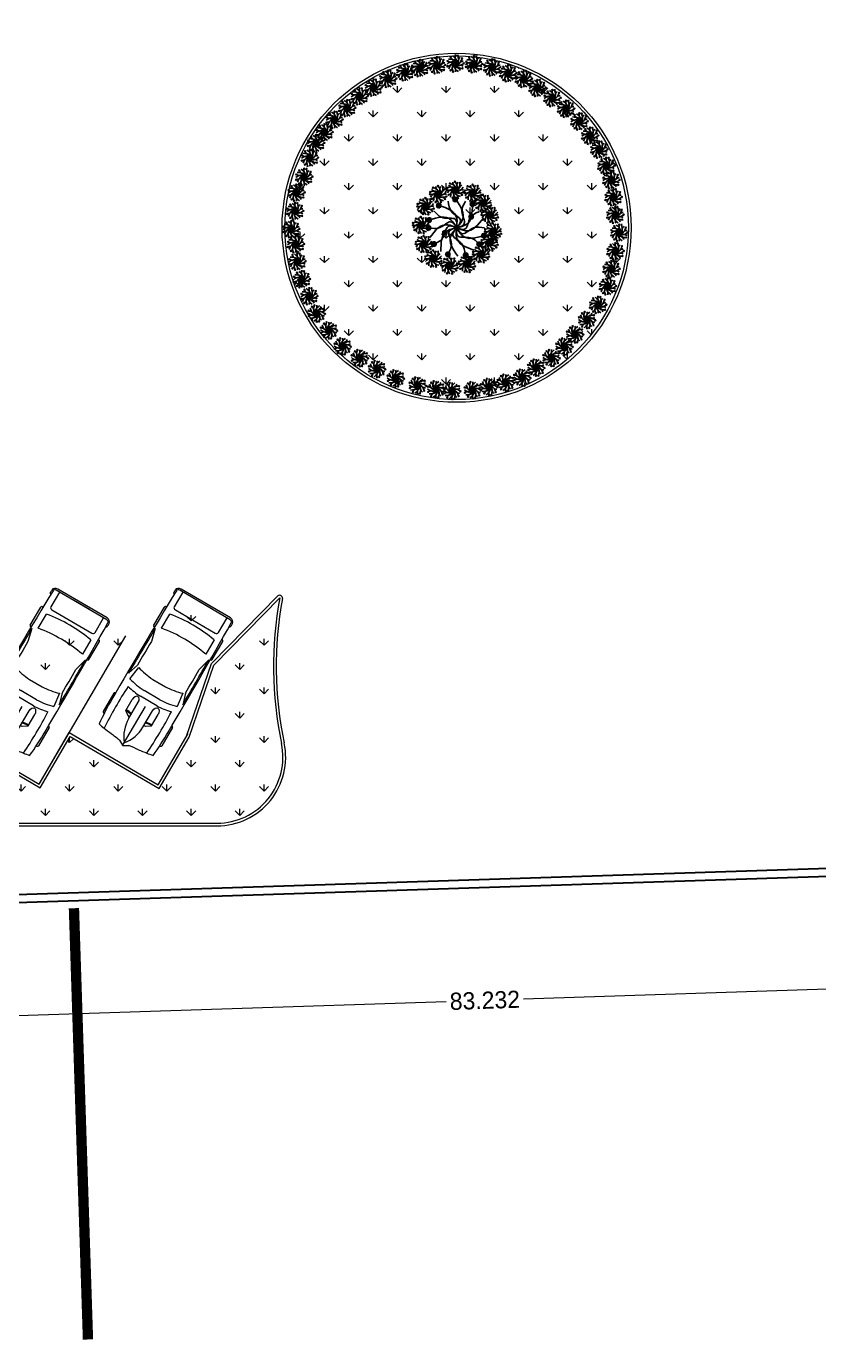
# Model space of a CAD drawing. Header units: millimetres. Extents: x 3614 to 12428, y -844 to 6844.
# Drawn here: x 5235.57 to 5258.63, y -436.13 to -397.77 of the extents above; entities that cross this region are included whole.
import ezdxf

# ---------------------------------------------------------------- set-up
doc = ezdxf.new("R2010")
doc.units = ezdxf.units.MM
doc.header["$LTSCALE"] = 40
doc.header["$MEASUREMENT"] = 0
doc.header["$PDMODE"] = 32
doc.header["$PDSIZE"] = 0.02
doc.layers.get('0').update_dxf_attribs({"linetype": 'CONTINUOUS', "lineweight": 20})
doc.layers.get('Defpoints').update_dxf_attribs({"linetype": 'CONTINUOUS', "lineweight": 20})
for name, color, linetype, lineweight in [('Dim', 220, 'CONTINUOUS', 15), ('Fixture', 44, 'CONTINUOUS', 15), ('Hatch', 42, 'CONTINUOUS', 15), ('landscaping', 3, 'CONTINUOUS', 13), ('LINE', 22, 'CONTINUOUS', 13), ('Property Line', 1, 'CONTINUOUS', 30), ('TREE', 64, 'CONTINUOUS', 13), ('Window-Wall', 7, 'CONTINUOUS', 18)]:
    doc.layers.add(name, color=color, linetype=linetype, lineweight=lineweight)
doc.styles.add('Tabrej', font='GOTHIC.TTF')
doc.dimstyles.new('DIMEN', dxfattribs={"dimtxt": 0.2, "dimasz": 0.25, "dimexe": 0.18, "dimexo": 0.0625, "dimgap": 0.09, "dimtad": 0, "dimdec": 3, "dimzin": 0, "dimdsep": 46, "dimtxsty": 'Tabrej', "dimcen": 0, "dimclrd": 256, "dimclre": 256, "dimclrt": 7, "dimadec": 0, "dimazin": 0, "dimtfac": 1, "dimtdec": 3, "dimtofl": 0, "dimtmove": 0, "dimatfit": 1, "dimfxl": 0, "dimtolj": 1, "dimtzin": 0, "dimlwd": -1, "dimlwe": -1, "dimarcsym": 0})
doc.dimstyles.new('Tabrej', dxfattribs={"dimtxt": 0.5, "dimasz": 0.45, "dimexe": 0.18, "dimexo": 0.0625, "dimgap": 0.09, "dimtad": 0, "dimdec": 3, "dimzin": 0, "dimdsep": 46, "dimtxsty": 'Tabrej', "dimcen": 0, "dimclrd": 256, "dimclre": 256, "dimclrt": 7, "dimaunit": 1, "dimadec": 3, "dimazin": 0, "dimtfac": 1, "dimtdec": 3, "dimtofl": 0, "dimtmove": 0, "dimatfit": 3, "dimfxl": 0, "dimtolj": 1, "dimtzin": 0, "dimlwd": -1, "dimlwe": -1, "dimarcsym": 0})
pattern_1 = [(90, (0, -55.49594342007671), (-0.7071067809999999, 0.7071067809999999), [0.1875, -1.226713562999999]), (45, (0, -55.49594342007671), (-0.7071067811865475, 0.7071067811865476), [0.1875, -0.8125]), (135, (0, -55.49594342007671), (-0.7071067811865476, -0.7071067811865475), [0.1875, -0.8125])]

# ---------------------------------------------------------------- blocks, each defined once
blk = doc.blocks.new('*D31')
at = {"layer": 'Defpoints', "color": 0, "ltscale": 0.05, "transparency": 16777216}
for p in [(5290.410304821192, -421.6486296749662), (5207.222522054753, -424.3595450929806), (5290.511582636391, -424.7564643325426)]:
    blk.add_point(p, dxfattribs=at)
at = {"layer": 'Dim', "ltscale": 0.05, "transparency": 16777216}
for p, q in [((5290.412340484525, -421.7110965147677), (5290.51744534679, -424.9363688311711)), ((5207.224557718086, -424.4220119327822), (5207.32966258035, -427.6472842491855)), ((5290.06182138982, -424.7711211085403), (5250.043463459277, -426.0752354857935)), ((5207.773561116523, -427.4527229745593), (5247.791919047067, -426.1486085973061))]:
    blk.add_line(p, q, dxfattribs=at)
for points in [[(5290.05937859382, -424.6961609007784), (5290.064264185819, -424.8460813163023), (5290.511582636391, -424.7564643325426)], [(5207.771118320523, -427.3777627667973), (5207.776003912522, -427.5276831823212), (5207.323799869951, -427.467379750557)]]:
    blk.add_solid(points, dxfattribs=at)
at = {"layer": 'Dim', "color": 7, "ltscale": 0.05, "transparency": 16777216, "insert": (5248.917691253172, -426.1119220415497), "char_height": 0.5, "attachment_point": 5, "rotation": 1.8664887882798467, "style": 'Tabrej'}
blk.add_mtext('\\A1;83.232', dxfattribs=at)
blk = doc.blocks.new('PLANTDF')
at = {"color": 1, "lineweight": -3}
for centre, start, end in [((9522.984943451838, -929.8797582678993), 254.6787355318637, 318.507277087344), ((9522.982352231855, -929.9852570526332), 38.67873553348718, 102.5072770877422), ((9523.005229902168, -929.9882311828908), 62.67873553118743, 126.5072770889639), ((9523.007939546615, -929.877910871158), 230.6787355320873, 294.507277088827), ((9522.96468687786, -929.890799303193), 278.6787355325631, 342.5072770895728), ((9522.962662127818, -929.9732348626221), 14.67873553222624, 78.50727708772446), ((9523.027339381717, -929.981642999254), 86.67873553321755, 150.5072770882663), ((9523.029698928487, -929.8855765446502), 206.6787355312655, 270.5072770896726), ((9522.950672370347, -929.909124881734), 302.6787355334631, 6.507277088643888), ((9522.94956418792, -929.9542433587284), 350.6787355326362, 54.507277088133), ((9523.04485774064, -929.966631658526), 110.6787355335168, 174.5072770892628), ((9523.04645920266, -929.9014298237882), 182.6787355316195, 246.5072770898981), ((9522.945323164966, -929.9315663445076), 326.6787355310985, 30.50727708836977), ((9523.054755895517, -929.9457927578917), 134.6787355333775, 198.507277089071), ((9523.05532236546, -929.922729532586), 158.6787355324081, 222.5072770895164), ((9523.17395564638, -929.8259844103453), 254.6787355318637, 318.507277087344), ((9523.1713644264, -929.9314831950801), 38.67873553348718, 102.5072770877422), ((9523.19424209671, -929.9344573253377), 62.67873553118743, 126.5072770889639), ((9523.19695174116, -929.8241370136044), 230.6787355320873, 294.507277088827), ((9523.153699072403, -929.8370254456399), 278.6787355325631, 342.5072770895728), ((9523.15167432236, -929.9194610050688), 14.67873553222624, 78.50727708772446), ((9523.216351576262, -929.9278691417012), 86.67873553321755, 150.5072770882663), ((9523.21871112303, -929.8318026870965), 206.6787355312655, 270.5072770896726), ((9523.13968456489, -929.8553510241801), 302.6787355334631, 6.507277088643888), ((9523.138576382466, -929.9004695011748), 350.6787355326362, 54.507277088133), ((9523.23386993518, -929.912857800972), 110.6787355335168, 174.5072770892628), ((9523.2354713972, -929.8476559662345), 182.6787355316195, 246.5072770898981), ((9523.134335359508, -929.8777924869544), 326.6787355310985, 30.50727708836977), ((9523.24376809006, -929.892018900338), 134.6787355333775, 198.507277089071), ((9523.24433456, -929.8689556750328), 158.6787355324081, 222.5072770895164), ((9523.361289236855, -929.8909964100154), 254.6787355318637, 318.507277087344), ((9523.384285331636, -929.8891490132744), 230.6787355320873, 294.507277088827), ((9523.34103266288, -929.9020374453099), 278.6787355325631, 342.5072770895728), ((9523.339007912838, -929.9844730047392), 14.67873553222624, 78.50727708772446), ((9523.403685166739, -929.9928811413713), 86.67873553321755, 150.5072770882663), ((9523.406044713509, -929.8968146867663), 206.6787355312655, 270.5072770896726), ((9523.327018155367, -929.92036302385), 302.6787355334631, 6.507277088643888), ((9523.325909972944, -929.965481500845), 350.6787355326362, 54.507277088133), ((9523.42120352566, -929.9778698006422), 110.6787355335168, 174.5072770892628), ((9523.42280498768, -929.9126679659047), 182.6787355316195, 246.5072770898981), ((9523.321668949984, -929.9428044866246), 326.6787355310985, 30.50727708836977), ((9523.43110168054, -929.9570309000079), 134.6787355333775, 198.507277089071), ((9523.431668150477, -929.9339676747028), 158.6787355324081, 222.5072770895164), ((9522.866448887253, -930.0317781967972), 254.6787355318637, 318.507277087344), ((9522.863857667275, -930.137276981532), 38.67873553348718, 102.5072770877422), ((9522.889444982033, -930.029930800056), 230.6787355320873, 294.507277088827), ((9522.84619231328, -930.042819232092), 278.6787355325631, 342.5072770895728), ((9522.844167563237, -930.1252547915207), 14.67873553222624, 78.50727708772446), ((9522.908844817137, -930.1336629281527), 86.67873553321755, 150.5072770882663), ((9522.911204363903, -930.037596473548), 206.6787355312655, 270.5072770896726), ((9522.832177805763, -930.0611448106321), 302.6787355334631, 6.507277088643888), ((9522.83106962334, -930.1062632876267), 350.6787355326362, 54.507277088133), ((9522.92636317606, -930.118651587424), 110.6787355335168, 174.5072770892628), ((9522.927964638076, -930.0534497526863), 182.6787355316195, 246.5072770898981), ((9522.826828600384, -930.0835862734067), 326.6787355310985, 30.50727708836977), ((9522.936261330937, -930.0978126867896), 134.6787355333775, 198.507277089071), ((9522.936827800873, -930.0747494614847), 158.6787355324081, 222.5072770895164), ((9523.336639266836, -930.0308945579214), 254.6787355318637, 318.507277087344), ((9523.334048046852, -930.136393342656), 38.67873553348718, 102.5072770877422), ((9523.356925717164, -930.1393674729137), 62.67873553118743, 126.5072770889639), ((9523.359635361612, -930.0290471611803), 230.6787355320873, 294.507277088827), ((9523.316382692858, -930.0419355932152), 278.6787355325631, 342.5072770895728), ((9523.314357942816, -930.1243711526448), 14.67873553222624, 78.50727708772446), ((9523.379035196716, -930.132779289277), 86.67873553321755, 150.5072770882663), ((9523.381394743486, -930.0367128346724), 206.6787355312655, 270.5072770896726), ((9523.302368185345, -930.060261171756), 302.6787355334631, 6.507277088643888), ((9523.301260002918, -930.1053796487506), 350.6787355326362, 54.507277088133), ((9523.396553555636, -930.1177679485482), 110.6787355335168, 174.5072770892628), ((9523.398155017656, -930.0525661138104), 182.6787355316195, 246.5072770898981), ((9523.297018979965, -930.0827026345306), 326.6787355310985, 30.50727708836977), ((9523.358698016877, -929.9964951947501), 38.67873553348718, 102.5072770877422), ((9523.381575687188, -929.9994693250077), 62.67873553118743, 126.5072770889639), ((9523.40645171051, -930.0969290479137), 134.6787355333775, 198.507277089071), ((9523.407018180456, -930.0738658226088), 158.6787355324081, 222.5072770895164), ((9522.851616587606, -930.1180319267213), 254.6787355318637, 318.507277087344), ((9522.849025367625, -930.2235307114553), 38.67873553348718, 102.5072770877422), ((9522.871903037936, -930.2265048417128), 62.67873553118743, 126.5072770889639), ((9522.87461268238, -930.1161845299803), 230.6787355320873, 294.507277088827), ((9522.831360013628, -930.1290729620152), 278.6787355325631, 342.5072770895728), ((9522.829335263588, -930.2115085214444), 14.67873553222624, 78.50727708772446), ((9522.894012517489, -930.2199166580763), 86.67873553321755, 150.5072770882663), ((9522.896372064257, -930.1238502034724), 206.6787355312655, 270.5072770896726), ((9522.817345506115, -930.1473985405563), 302.6787355334631, 6.507277088643888), ((9522.81623732369, -930.1925170175508), 350.6787355326362, 54.507277088133), ((9522.886735337584, -930.1402511117894), 62.67873553118743, 126.5072770889639), ((9522.911530876407, -930.204905317348), 110.6787355335168, 174.5072770892628), ((9522.913132338428, -930.1397034826106), 182.6787355316195, 246.5072770898981), ((9522.811996300736, -930.16984000333), 326.6787355310985, 30.50727708836977), ((9522.921429031288, -930.184066416714), 134.6787355333775, 198.507277089071), ((9522.921995501225, -930.1610031914082), 158.6787355324081, 222.5072770895164), ((9523.028163981247, -930.1883308580498), 254.6787355318637, 318.507277087344), ((9523.051160076024, -930.1864834613092), 230.6787355320873, 294.507277088827), ((9523.007907407271, -930.1993718933444), 278.6787355325631, 342.5072770895728), ((9523.005882657228, -930.2818074527733), 14.67873553222624, 78.50727708772446), ((9523.0729194579, -930.1941491348014), 206.6787355312655, 270.5072770896726), ((9522.99389289976, -930.217697471884), 302.6787355334631, 6.507277088643888), ((9522.992784717331, -930.26281594888), 350.6787355326362, 54.507277088133), ((9523.088078270048, -930.2752042486763), 110.6787355335168, 174.5072770892628), ((9523.089679732071, -930.2100024139386), 182.6787355316195, 246.5072770898981), ((9522.988543694377, -930.2401389346588), 326.6787355310985, 30.50727708836977), ((9523.097976424928, -930.254365348042), 134.6787355333775, 198.507277089071), ((9523.098542894868, -930.2313021227368), 158.6787355324081, 222.5072770895164), ((9522.898638930952, -930.3029132006261), 254.6787355318637, 318.507277087344), ((9522.896047710972, -930.4084119853608), 38.67873553348718, 102.5072770877422), ((9522.91892538128, -930.411386115618), 62.67873553118743, 126.5072770889639), ((9522.921635025728, -930.3010658038851), 230.6787355320873, 294.507277088827), ((9522.878382356976, -930.3139542359207), 278.6787355325631, 342.5072770895728), ((9522.876357606934, -930.3963897953496), 14.67873553222624, 78.50727708772446), ((9522.941034860833, -930.4047979319816), 86.67873553321755, 150.5072770882663), ((9522.943394407605, -930.3087314773774), 206.6787355312655, 270.5072770896726), ((9522.864367849465, -930.3322798144608), 302.6787355334631, 6.507277088643888), ((9522.86325966704, -930.3773982914554), 350.6787355326362, 54.507277088133), ((9522.958553219756, -930.3897865912528), 110.6787355335168, 174.5072770892628), ((9522.960154681774, -930.324584756515), 182.6787355316195, 246.5072770898981), ((9522.85901864408, -930.3547212772354), 326.6787355310985, 30.50727708836977), ((9522.968451374636, -930.3689476906185), 134.6787355333775, 198.507277089071), ((9522.96901784457, -930.3458844653136), 158.6787355324081, 222.5072770895164), ((9523.025572761266, -930.293829642784), 38.67873553348718, 102.5072770877422), ((9523.04845043158, -930.2968037730417), 62.67873553118743, 126.5072770889639), ((9523.070559911132, -930.2902155894052), 86.67873553321755, 150.5072770882663), ((9523.380915268139, -930.3555365317222), 278.6787355325631, 342.5072770895728), ((9523.445927318766, -930.3503137731785), 206.6787355312655, 270.5072770896726), ((9523.366900760626, -930.3738621102623), 302.6787355334631, 6.507277088643888), ((9523.365792578203, -930.4189805872568), 350.6787355326362, 54.507277088133), ((9523.462687592935, -930.3661670523168), 182.6787355316195, 246.5072770898981), ((9523.361551555245, -930.3963035730368), 326.6787355310985, 30.50727708836977), ((9523.4709842858, -930.41052998642), 134.6787355333775, 198.507277089071), ((9523.471550755736, -930.387466761115), 158.6787355324081, 222.5072770895164), ((9523.460761159604, -930.2531015847452), 254.6787355318637, 318.507277087344), ((9523.458169939624, -930.35860036948), 38.67873553348718, 102.5072770877422), ((9523.481047609934, -930.3615744997372), 62.67873553118743, 126.5072770889639), ((9523.48375725438, -930.251254188004), 230.6787355320873, 294.507277088827), ((9523.440504585627, -930.2641426200398), 278.6787355325631, 342.5072770895728), ((9523.438479835584, -930.3465781794687), 14.67873553222624, 78.50727708772446), ((9523.503157089486, -930.3549863161007), 86.67873553321755, 150.5072770882663), ((9523.505516636253, -930.258919861497), 206.6787355312655, 270.5072770896726), ((9523.42649007811, -930.28246819858), 302.6787355334631, 6.507277088643888), ((9523.425381895688, -930.3275866755754), 350.6787355326362, 54.507277088133), ((9523.520675448404, -930.339974975372), 110.6787355335168, 174.5072770892628), ((9523.522276910424, -930.2747731406344), 182.6787355316195, 246.5072770898981), ((9523.421140872731, -930.3049096613547), 326.6787355310985, 30.50727708836977), ((9523.530573603284, -930.3191360747376), 134.6787355333775, 198.507277089071), ((9523.04459433366, -930.4285885048253), 254.6787355318637, 318.507277087344), ((9523.04200311368, -930.5340872895598), 38.67873553348718, 102.5072770877422), ((9523.064880783988, -930.5370614198174), 62.67873553118743, 126.5072770889639), ((9523.067590428436, -930.426741108084), 230.6787355320873, 294.507277088827), ((9523.024337759683, -930.4396295401199), 278.6787355325631, 342.5072770895728), ((9523.022313009642, -930.522065099549), 14.67873553222624, 78.50727708772446), ((9523.08699026354, -930.5304732361806), 86.67873553321755, 150.5072770882663), ((9523.089349810312, -930.4344067815763), 206.6787355312655, 270.5072770896726), ((9523.010323252172, -930.4579551186598), 302.6787355334631, 6.507277088643888), ((9523.009215069746, -930.5030735956548), 350.6787355326362, 54.507277088133), ((9523.104508622464, -930.515461895452), 110.6787355335168, 174.5072770892628), ((9523.106110084482, -930.4502600607144), 182.6787355316195, 246.5072770898981), ((9523.004974046788, -930.4803965814348), 326.6787355310985, 30.50727708836977), ((9523.114406777344, -930.4946229948176), 134.6787355333775, 198.507277089071), ((9523.11497324728, -930.4715597695127), 158.6787355324081, 222.5072770895164), ((9523.241622356905, -930.4530323606084), 254.6787355318637, 318.507277087344), ((9523.239031136925, -930.5585311453433), 38.67873553348718, 102.5072770877422), ((9523.261908807237, -930.5615052756008), 62.67873553118743, 126.5072770889639), ((9523.264618451685, -930.4511849638676), 230.6787355320873, 294.507277088827), ((9523.221365782929, -930.4640733959034), 278.6787355325631, 342.5072770895728), ((9523.219341032887, -930.5465089553322), 14.67873553222624, 78.50727708772446), ((9523.284018286788, -930.5549170919644), 86.67873553321755, 150.5072770882663), ((9523.286377833556, -930.4588506373597), 206.6787355312655, 270.5072770896726), ((9523.207351275416, -930.4823989744434), 302.6787355334631, 6.507277088643888), ((9523.206243092993, -930.527517451438), 350.6787355326362, 54.507277088133), ((9523.301536645708, -930.5399057512357), 110.6787355335168, 174.5072770892628), ((9523.303138107725, -930.4747039164977), 182.6787355316195, 246.5072770898981), ((9523.202002070035, -930.504840437218), 326.6787355310985, 30.50727708836977), ((9523.31143480059, -930.5190668506012), 134.6787355333775, 198.507277089071), ((9523.312001270524, -930.4960036252963), 158.6787355324081, 222.5072770895164), ((9523.401171842115, -930.3444954964276), 254.6787355318637, 318.507277087344), ((9523.398580622135, -930.4499942811623), 38.67873553348718, 102.5072770877422), ((9523.421458292443, -930.4529684114196), 62.67873553118743, 126.5072770889639), ((9523.424167936892, -930.3426480996865), 230.6787355320873, 294.507277088827), ((9523.378890518095, -930.4379720911513), 14.67873553222624, 78.50727708772446), ((9523.443567771996, -930.4463802277832), 86.67873553321755, 150.5072770882663), ((9523.461086130917, -930.4313688870544), 110.6787355335168, 174.5072770892628)]:
    blk.add_arc(centre, 0.0554807208591023, start, end, dxfattribs=at)
at = {"color": 64, "lineweight": -3}
for points in [[(9522.984576549074, -930.4444711169274), (9523.079264614229, -930.2173931453508), (9523.26974102952, -930.1555036063544), (9523.253927593123, -930.0204185416658), (9523.301271452268, -929.9068790221182)], [(9523.003599190912, -929.9303460133003), (9523.190302954188, -930.0905706669485), (9523.190302954188, -930.290849422234), (9523.323663105799, -930.3175535311757), (9523.417015548666, -930.397665858)], [(9523.169098107033, -930.5120657327697), (9523.112229278096, -930.2726995464482), (9523.229950176798, -930.11067062981), (9523.137755829184, -930.0106794214947), (9523.109320960668, -929.8909959984517)], [(9523.192611385452, -929.8765721557463), (9523.249480214388, -930.1159383420676), (9523.131759315684, -930.2779672587061), (9523.223953663299, -930.3779584670211), (9523.252388531811, -930.4976418900644)], [(9522.875026591184, -930.2813268734856), (9523.085103927873, -930.1532731836992), (9523.275580343165, -930.2151627226943), (9523.342188013205, -930.0965817049704), (9523.44722685498, -930.0325543263176)], [(9522.88229259381, -930.0849485583695), (9523.127516799681, -930.1048313074872), (9523.245237698386, -930.2668602241253), (9523.368824608824, -930.2100771717168), (9523.491437165805, -930.2200182163936)], [(9523.358110301573, -930.4582918752158), (9523.171406538297, -930.2980672215676), (9523.171406538297, -930.097788466282), (9523.038046386682, -930.0710843573407), (9522.944693943817, -929.9909720305161)], [(9523.377132943408, -929.944166771588), (9523.282444878252, -930.1712447431654), (9523.09196846296, -930.2331342821602), (9523.107781899362, -930.3682193468496), (9523.060438040213, -930.4817588663975)], [(9523.479416898672, -930.3036893301463), (9523.2341926928, -930.2838065810288), (9523.116471794096, -930.1217776643904), (9522.992884883659, -930.1785607167993), (9522.870272326676, -930.1686196721226)], [(9523.4866829013, -930.1073110150301), (9523.276605564608, -930.2353647048168), (9523.08612914932, -930.1734751658217), (9523.019521479277, -930.2920561835452), (9522.914482637503, -930.3560835621986)]]:
    blk.add_spline(points, degree=3, dxfattribs=at)
blk = doc.blocks.new('*D647')
at = {"layer": 'Defpoints', "color": 0, "ltscale": 0.05, "transparency": 16777216}
for p in [(5491.917762789027, -294.5810829708552), (5491.854870055597, -295.1811268545436), (5491.917762789027, -295.1811268545436)]:
    blk.add_point(p, dxfattribs=at)
at = {"layer": 'Dim', "ltscale": 0.05, "transparency": 16777216}
for p, q in [((5491.855262789027, -294.5810829708552), (5491.674870055596, -294.5810829708552)), ((5491.854870055597, -294.4810829708551), (5491.854870055597, -294.3810829708552)), ((5491.855262789027, -295.1811268545436), (5491.674870055596, -295.1811268545436)), ((5491.854870055597, -295.2811268545436), (5491.854870055597, -295.3811268545436))]:
    blk.add_line(p, q, dxfattribs=at)
for points in [[(5491.83820338893, -294.4810829708551), (5491.871536722263, -294.4810829708551), (5491.854870055597, -294.5810829708552)], [(5491.83820338893, -295.2811268545436), (5491.871536722263, -295.2811268545436), (5491.854870055597, -295.1811268545436)]]:
    blk.add_solid(points, dxfattribs=at)
at = {"layer": 'Dim', "color": 7, "ltscale": 0.05, "transparency": 16777216, "insert": (5491.854870055597, -294.8811049126986), "char_height": 0.2, "attachment_point": 5, "rotation": 90, "style": 'Tabrej'}
blk.add_mtext('\\A1;0.600', dxfattribs=at)
blk = doc.blocks.new('*D648')
at = {"layer": 'Defpoints', "color": 0, "ltscale": 0.05, "transparency": 16777216}
for p in [(5491.317824484191, -295.1811268545439), (5492.317824484191, -295.1811268545434), (5492.317824484191, -295.5949928992698)]:
    blk.add_point(p, dxfattribs=at)
at = {"layer": 'Dim', "ltscale": 0.05, "transparency": 16777216}
for p, q in [((5491.317824484191, -295.2436268545439), (5491.317824484191, -295.7749928992698)), ((5492.317824484191, -295.2436268545434), (5492.317824484191, -295.7749928992698)), ((5491.217824484191, -295.5949928992698), (5491.117824484191, -295.5949928992698)), ((5492.417824484191, -295.5949928992698), (5492.517824484191, -295.5949928992698))]:
    blk.add_line(p, q, dxfattribs=at)
for points in [[(5491.217824484191, -295.5783262326032), (5491.217824484191, -295.6116595659365), (5491.317824484191, -295.5949928992698)], [(5492.417824484191, -295.5783262326032), (5492.417824484191, -295.6116595659365), (5492.317824484191, -295.5949928992698)]]:
    blk.add_solid(points, dxfattribs=at)
at = {"layer": 'Dim', "color": 7, "ltscale": 0.05, "transparency": 16777216, "insert": (5491.817824484191, -295.5949928992698), "char_height": 0.2, "attachment_point": 5, "style": 'Tabrej'}
blk.add_mtext('\\A1;1.000', dxfattribs=at)
blk = doc.blocks.new('fgb')
at = {"layer": 'Property Line', "lineweight": 30, "ltscale": 0.2}
for p, q in [((4957.662930420506, -364.6087804303291), (5040.83649874929, -361.8983282310344)), ((4957.432919393223, -364.8463981017462), (5040.620702159661, -362.1354826837321))]:
    blk.add_line(p, q, dxfattribs=at)
blk = doc.blocks.new('*U441')
for p, q in [((21.10406751471477, 37.40863046792069), (21.10406751471477, 36.83230215753704)), ((46.55368679439943, 38.88847654282876), (22.35054758993934, 38.88847654282876)), ((47.8001668696239, 37.39011648242055), (47.8001668696239, 37.40863046792069)), ((70.0302824853563, 31.53613089391356), (86.40615155322344, 29.35124891408057)), ((87.98532186932616, 31.87120872459877), (74.75900729854769, 35.92175679182954)), ((134.313356548143, 35.6043097713567), (119.2882629232503, 31.77757799177584)), ((135.4513231603356, 37.07354110333037), (135.4513231603356, 37.40863046792069)), ((136.6978032355602, 38.88847654282876), (160.9009424400199, 38.88847654282867)), ((162.1474225152445, 37.4086304679205), (162.1474225152445, 36.77402019194128)), ((186.4728846989705, -33.49860931502491), (186.4728846989718, 33.49860931502464)), ((188.3990091454065, -32.75868627757393), (188.3990091454077, 32.75868627757058)), ((32.26591480791686, 11.62530558863241), (36.12873726252356, 17.16961494239206)), ((36.12873726252356, 17.16961494239206), (50.93891189819171, 17.16961494239206)), ((138.4228833961707, 29.35124891408074), (157.2465674415997, 29.35124891408074)), ((164.515393597658, 26.39155676426461), (164.5153935976578, -26.39155676426503)), ((186.4728846989718, 29.35124891408083), (167.0083537481071, 29.35124891408083)), ((3.266462181856987, 6.128290093440768), (0.1022408397004821, 0.4060708604429806)), ((29.77279020470884, 9.505833383620027), (51.68362801571248, 9.505833383620027)), ((32.12291633764599, 9.505833383620027), (32.12291633764599, 11.15369945057711)), ((58.91676048097879, -10.77488335095668), (58.91676048097879, 10.77488335095617)), ((66.55009204259746, -10.5288681329018), (66.55009204259746, 10.52886813290129)), ((82.73706193978568, 8.496039918672748), (82.73706193978568, -8.49603991867258)), ((186.4728846989718, -10.5288681329018), (186.4728846989718, 10.52886813290129)), ((-4.43e-14, -2.558e-13), (51.68362801571248, -2.558e-13)), ((0.1022408397004821, -0.4060708604432933), (3.266462181856987, -6.128290093441192)), ((29.77279020470884, -9.505833383620537), (51.68362801571248, -9.505833383620537)), ((32.12291633764599, -9.505833383620537), (32.12291633764599, -11.15369945057762)), ((32.26591480791686, -11.62530558863292), (36.12873726252356, -17.16961494239257)), ((36.12873726252356, -17.16961494239257), (50.93891189819171, -17.16961494239257)), ((86.40615155322321, -29.35124891408145), (70.03028248535594, -31.53613089391442)), ((157.2465674415997, -29.35124891408117), (138.4228833961707, -29.35124891408126)), ((167.008353748107, -29.35124891408126), (186.4728846989707, -29.35124891408108)), ((21.10406751471477, -37.40863046792121), (21.10406751471477, -36.83230215753756)), ((46.55368679439943, -38.88847654282928), (22.35054758993934, -38.88847654282928)), ((47.8001668696239, -37.39011648242107), (47.8001668696239, -37.40863046792121)), ((87.98532186932606, -31.87120872459904), (74.75900729854759, -35.92175679182964)), ((134.3133565481428, -35.60430977135722), (119.2882629232503, -31.77757799177618)), ((135.4513231603355, -37.07354110333088), (135.4513231603355, -37.40863046792121)), ((136.6978032355602, -38.88847654282928), (160.9009424400199, -38.88847654282918)), ((162.1474225152445, -37.408630467921), (162.1474225152445, -36.77402019194179))]:
    blk.add_line(p, q)
for centre, major_axis, ratio, start_param, end_param in [((266.0300214172791, -27.52442688366631), (1.966072e-10, 313.3077612809058), 0.8423038695435282, 1.367075990158062, 1.391760499156096), ((41.19115208863305, -490.8631038926156), (1.294e-13, 528.2339998381949), 0.8423038695439741, 0.0028100083536837, 0.0755983031096952), ((22.35054758993934, 37.40863046792072), (2.08e-14, -1.479846074908118), 0.8423038695439757, 3.141592653589776, 4.712388980384677), ((64.48199294511879, -10555.61767587835), (1.907644e-10, 10593.02630634627), 0.842303869543847, -0.0133969486112073, 0.0027970409639888), ((46.55368679439943, 37.40863046792072), (2.2e-14, 1.479846074908118), 0.8423038695439757, -1.570796326794883, 1.73e-14), ((135.2911776514449, 5.387441675478553), (2.2715e-12, 81.77258453065997), 0.8423038695439563, 1.2453061116968, 1.507880129813836), ((64.4819929449925, -10555.61767590795), (1.9177683e-09, -10591.54646030096), 0.8423038695482958, 3.133765086725325, 3.140440689641252), ((95.78879860270443, -3666.353346297651), (1.949863999999999e-10, -3698.236159209632), 0.8423038695446962, 3.134048706297306, 3.144097754112908), ((136.6978032355602, 37.40863046792072), (2.357e-13, -1.479846074908118), 0.8423038695439757, 3.141592653589603, 4.712388980384552), ((160.9009424400199, 37.40863046792052), (5.590000000000001e-14, 1.479846074908118), 0.8423038695439757, -1.570796326794865, 4.44e-14), ((180.6280394947615, 35.8381667808375), (7.400000000000001e-14, 2.219769112362114), 0.8423038695439693, -0.0130174256259048, 1.249894140392862), ((64.48199294754608, -10556.35759891604), (1.349839377e-06, 10595.3130398087), 0.8423038681351469, -0.0133969484821159, -0.0130174254969711), ((183.9799245485226, 33.49860931502124), (3e-16, -2.959692149816166), 0.842303869543995, 1.570796326796048, 3.128195704978387), ((183.9799245485216, 32.75868627756583), (8.56e-14, -5.246425615115244), 0.8423038695439736, 1.570796326795794, 3.128195704978163), ((-204.4946649195746, 52.39684969293511), (4.120530000000001e-11, -250.9602162198571), 0.8423038695441164, 1.385369446298923, 1.434372047871025), ((259.1750197310735, -27.52442688366614), (1.506617e-10, -305.3028914627677), 0.8423038695443789, 4.528606069860317, 4.561837674556238), ((37.47375371777758, -593.9621830607928), (6.21e-14, -623.32820996736), 0.8423038695439826, 3.096046068561058, 3.200911180495223), ((13.03653510440275, 17.00972444508943), (1.2303e-12, 27.41599049210566), 0.8423038695439276, 4.435146050259648, 4.718221029521871), ((14.20086229321332, 17.00972444508943), (1.2303e-12, 27.41599049210566), 0.8423038695439276, 4.435146050259648, 4.718221029521871), ((50.7902773840875, 13.33772416300607), (6.340077547122383, -0.356608581037027), 0.6038335755719145, -1.39555193967809, 1.581314658479914), ((134.4003789125686, 5.387441675477672), (4.276000000000001e-13, -89.7774543484738), 0.84230386954398, 4.449481963804728, 4.652344057257212), ((149.595361812917, 2.799442537139298), (8.561e-13, -79.57966406425402), 0.8423038695439826, 4.372215489277867, 4.640744122441986), ((17.08207736189386, -1.421e-13), (6.870000000000003e-14, 147.0179238898305), 0.8423038695439764, 4.511394369635732, 4.913383591133647), ((35.90576140732288, -1.421e-13), (6.870000000000003e-14, 147.0179238898305), 0.8423038695439764, 4.511394369635732, 4.913383591133647), ((167.0083537481071, 26.39155676426464), (1.394e-13, 2.959692149816236), 0.8423038695439757, 5.55e-14, 1.570796326794918), ((0.6232400376122424, -1.421e-13), (1e-16, -0.7399230374541245), 0.842303869543842, 4.131459131953847, 5.293318828815531), ((29.77279020470884, -46.66302566589627), (5.120000000000001e-14, 56.16885904951626), 0.842303869543976, 7e-16, 0.5903187773915901), ((32.74615637525823, 11.15369945057713), (1.313e-13, 0.7399230374541176), 0.8423038695439091, 0.8797135699495516, 1.570796326795043), ((-204.4946649195746, -52.39684969293553), (4.029450000000003e-11, 250.9602162198562), 0.8423038695441192, -1.43437204787103, -1.385369446298924), ((29.77279020470884, 46.66302566589577), (4.004e-13, 56.16885904951626), 0.8423038695439734, 2.551273876198208, 3.141592653589801), ((32.74615637525823, -11.1536994505777), (1.3e-13, -0.7399230374541176), 0.8423038695439093, 4.712388980384541, 5.403471737230034), ((13.03653510440275, -17.00972444508983), (1.2568e-12, -27.41599049210552), 0.8423038695439315, 1.564964277657709, 1.848039256919935), ((14.20086229321332, -17.00972444508983), (1.2568e-12, -27.41599049210552), 0.8423038695439315, 1.564964277657709, 1.848039256919935), ((134.4003789125684, -5.387441675478583), (4.2949e-12, -89.77745434847824), 0.8423038695439352, -1.510751403667474, -1.307889310215), ((135.2911776514465, -5.387441675480713), (3.203800000000001e-12, -81.77258453066244), 0.8423038695439492, -1.50788012981387, -1.245306111696839), ((149.5953618129329, -2.799442537137565), (4.0897e-12, -79.57966406427697), 0.8423038695439418, -1.499151468852248, -1.230622835688196), ((259.1750197310694, 27.52442688365929), (1.08535e-11, 305.3028914629043), 0.8423038695439974, 1.72134763262287, 1.754579237318775), ((266.0300214172791, 27.52442688366566), (8.75241e-11, 313.3077612806533), 0.8423038695441819, 1.749832154434603, 1.774516663432659), ((37.47375371777847, 593.9621830607904), (1.1693e-12, -623.3282099673584), 0.8423038695439529, -0.0593185269054384, 0.0455465850287298), ((167.008353748107, -26.39155676426503), (1.02e-14, -2.95969214981619), 0.8423038695439885, 4.712388980384687, 6.28318530717958), ((41.19115208863322, 490.8631038926151), (1.377569999999999e-11, -528.2339998381949), 0.8423038695440652, -0.0755983031097181, -0.0028100083537155), ((22.35054758993934, -37.40863046792117), (2.2e-14, 1.479846074908118), 0.8423038695439757, 1.570796326794908, 3.141592653589808), ((64.48199294495228, 10555.61767590795), (6.117947e-10, 10593.02630637587), 0.8423038695458146, 3.138795612625925, 3.154989602201038), ((46.55368679439943, -37.40863046792117), (2.08e-14, -1.479846074908118), 0.8423038695439757, -1.69e-14, 1.570796326794883), ((64.48199294503607, 10555.61767590793), (1.6049794e-09, -10591.54646030094), 0.8423038695397146, 0.0011519639481523, 0.0078275668641468), ((95.78879860271887, 3666.35334629765), (1.637818e-10, -3698.236159209629), 0.8423038695447544, -0.0025051005232382, 0.007543947292366), ((136.6978032355602, -37.40863046792109), (1.56e-14, -1.47984607490816), 0.8423038695440103, -1.570796326794875, -1.27e-14), ((160.9009424400199, -37.408630467921), (1.969e-13, 1.47984607490816), 0.842303869544011, 3.141592653589951, 4.712388980384771), ((180.6280394947581, -35.83816678083949), (2.274e-13, -2.21976911236303), 0.8423038695439803, -1.249894138785957, 0.0130174256254374), ((64.48199294197605, 10556.3575989598), (9.365289701e-07, 10595.31303985772), 0.8423038705260312, 3.154610079306566, 3.154989602290632), ((183.9799245485216, -33.4986093150211), (9.3e-15, 2.959692149816141), 0.8423038695439731, 3.154989602201626, 4.712388980383388), ((183.9799245485177, -32.7586862775633), (2.428e-13, -5.246425615118353), 0.8423038695439807, 0.0133969486110846, 1.570796326792831)]:
    blk.add_ellipse(centre, major_axis=major_axis, ratio=ratio, start_param=start_param, end_param=end_param)
at = {"extrusion": (0, 0, -1)}
blk.add_ellipse((50.7902773840875, -13.33772416300655), major_axis=(6.340077547122383, 0.3566085810370246), ratio=0.6038335755719145, start_param=-1.39555193967809, end_param=1.581314658479914, dxfattribs=at)
blk = doc.blocks.new('NEW BILDING')
at = {"layer": 'Dim', "ltscale": 0.05}
dim = blk.add_linear_dim(base=(5491.854870055597, -295.1811268545436), p1=(5491.917762789027, -294.5810829708552), p2=(5491.917762789027, -295.1811268545436), angle=90, dimstyle='DIMEN', override={"dimasz": 0.1, "dimgap": 0.5, "dimarcsym": 1}, dxfattribs=at)
dim.commit()
dim.dimension.update_dxf_attribs({"geometry": '*D647', "text_midpoint": (5491.854870055597, -294.8811049126986), "dimtype": 160})
dim = blk.add_linear_dim(base=(5492.317824484191, -295.5949928992698), p1=(5491.317824484191, -295.1811268545439), p2=(5492.317824484191, -295.1811268545434), dimstyle='DIMEN', override={"dimasz": 0.1, "dimgap": 0.5, "dimarcsym": 1}, dxfattribs=at)
dim.commit()
dim.dimension.update_dxf_attribs({"geometry": '*D648', "text_midpoint": (5491.817824484191, -295.5949928992698), "dimtype": 160})

msp = doc.modelspace()

# ---------------------------------------------------------------- hatches: boundary and pattern name
at = {"layer": 'Hatch', "ltscale": 0.05}
h = msp.add_hatch(dxfattribs=at)
h.set_pattern_fill('GRASS', color=3)
h.set_pattern_definition([(90, (0, 0), (-0.7071067809999999, 0.7071067809999999), [0.1875, -1.226713563]), (45, (0, 0), (-0.7071067811865475, 0.7071067811865476), [0.1875, -0.8125]), (135, (0, 0), (-0.7071067811865476, -0.7071067811865475), [0.1875, -0.8125])])
edge = h.paths.add_edge_path()
edge.add_line((5212.572240335197, -418.1685996184572), (5215.229820175432, -419.7253357541728))
edge.add_line((5212.572240335197, -418.1685996184573), (5215.338069148529, -413.4469189641588))
edge.add_arc((5197.691951344555, -416.3856657293647), 10.92840914009472, 348.103991901871, 370.4751378556154)
edge.add_arc((5210.264395726464, -419.034180480867), 1.91997551039898, 168.103991901871, 270)
edge.add_line((5210.264395726464, -420.9541559912661), (5241.120578482115, -420.954155991266))
edge.add_arc((5241.120578482115, -419.034180480867), 1.91997551039898, 270, 371.8960080981361)
edge.add_arc((5253.693022864024, -416.3856657293647), 10.92840914009472, 169.5248621443918, 191.896008098136)
edge.add_line((5225.621786670636, -419.7907368243251), (5226.456789005109, -418.3652637979497))
edge.add_line((5226.456789005109, -418.3652637979497), (5229.045340797547, -419.8815652288425))
edge.add_line((5229.045340797547, -419.8815652288425), (5229.920777836845, -418.3870641546681))
edge.add_line((5229.920777836845, -418.3870641546681), (5232.509329629282, -419.9033655855599))
edge.add_line((5232.509329629282, -419.9033655855599), (5233.384766668582, -418.4088645113855))
edge.add_line((5233.384766668582, -418.4088645113855), (5235.973318461018, -419.9251659422778))
edge.add_line((5235.973318461018, -419.9251659422778), (5236.848755500318, -418.4306648681039))
edge.add_line((5236.848755500318, -418.4306648681039), (5239.437307292754, -419.9469662989944))
edge.add_line((5239.437307292754, -419.9469662989944), (5240.31274433205, -418.4524652248213))
edge.add_line((5240.31274433205, -418.4524652248213), (5241.029267155341, -416.353858181642))
edge.add_line((5241.029267155341, -416.353858181642), (5242.946747773381, -414.3987842508835))
edge.add_line((5223.0332348782, -418.2744353934342), (5225.621786670637, -419.7907368243252))
edge.add_line((5219.569246046464, -418.2526350367158), (5222.1577978389, -419.7689364676082))
edge.add_line((5222.1577978389, -419.7689364676082), (5223.0332348782, -418.2744353934342))
edge.add_line((5218.693809007166, -419.7471361108907), (5219.569246046464, -418.2526350367158))
edge.add_line((5216.10525721473, -418.2308346799984), (5218.693809007166, -419.7471361108907))
edge.add_line((5215.229820175432, -419.7253357541728), (5216.10525721473, -418.2308346799984))
at = {"layer": 'landscaping', "linetype": 'ByBlock', "ltscale": 0.05}
h = msp.add_hatch(dxfattribs=at)
h.set_pattern_fill('GRASS', color=3)
h.set_pattern_definition(pattern_1)
edge = h.paths.add_edge_path()
edge.add_arc((5221.597748158252, -389.4973686369496), 8.956918428575177, 200.8241548574, 331.7438782881328)
edge.add_arc((5232.109043904195, -395.1960463645671), 3, 106.3854042661525, 150.9143604592908, ccw=False)
edge.add_line((5231.262752698463, -392.3178887602824), (5232.815603240139, -391.8612898043124))
edge.add_arc((5231.859028038297, -387.8477936779693), 4.125916537322222, 283.4057487060444, 317.4248580414016)
edge.add_line((5234.897314537826, -390.6392095229737), (5236.715438297415, -388.4261734356138))
edge.add_line((5236.715438297415, -388.4261734356137), (5237.008811323643, -387.9150878077041))
edge.add_line((5237.008811323643, -387.9150878077043), (5237.358153018941, -387.3683269982964))
edge.add_line((5237.358153018941, -387.3683269982964), (5237.718567251448, -386.8605755836994))
edge.add_line((5237.718567251448, -386.8605755836992), (5238.158186608768, -386.3037905002024))
edge.add_line((5238.158186608768, -386.3037905002024), (5238.781159938138, -385.6503718886099))
edge.add_line((5238.781159938138, -385.6503718886099), (5239.602253649607, -384.8286044741508))
edge.add_line((5239.602253649607, -384.8286044741508), (5240.512876618759, -384.1038353383258))
edge.add_line((5240.512876618759, -384.1038353383258), (5241.470901300443, -383.5018943558737))
edge.add_line((5241.470901300443, -383.5018943558737), (5242.366204813038, -382.9815624065959))
edge.add_line((5242.366204813038, -382.9815624065959), (5234.02593248395, -382.9815624065959))
edge.add_line((5234.02593248395, -382.9815624065959), (5234.025932483949, -382.6115624065959))
edge.add_line((5234.025932483949, -382.6115624065959), (5233.610932483948, -382.6115624065959))
edge.add_line((5233.610932483948, -382.6115624065959), (5233.645932483948, -379.5590624065961))
edge.add_line((5233.645932483948, -379.5590624065961), (5233.415932483947, -379.5590624065961))
edge.add_line((5233.415932483947, -379.5590624065961), (5233.415932483947, -378.9740624065962))
edge.add_line((5233.415932483947, -378.9740624065962), (5233.548932483949, -378.9740624065962))
edge.add_line((5233.548932483949, -378.9740624065962), (5233.548932483949, -376.3815624065963))
edge.add_line((5233.548932483949, -376.3815624065963), (5233.248932483949, -376.3815624065963))
edge.add_line((5233.248932483949, -376.3815624065963), (5233.248932483949, -376.0015624065963))
edge.add_line((5233.248932483949, -376.0015624065963), (5230.325932483947, -376.0015624065963))
edge.add_line((5230.325932483947, -376.0015624065963), (5230.325932483947, -392.3815624065964))
edge.add_line((5230.325932483947, -392.3815624065964), (5229.955932483949, -392.3815624065964))
edge.add_line((5229.955932483949, -392.3815624065964), (5230.025932483944, -392.6815624065968))
edge.add_line((5230.025932483944, -392.6815624065968), (5213.225932483951, -392.6815624065962))
h = msp.add_hatch(dxfattribs=at)
h.set_pattern_fill('GRASS', color=3)
h.set_pattern_definition(pattern_1)
edge = h.paths.add_edge_path()
edge.add_line((5253.981499237411, -382.9815624065959), (5258.185932483947, -382.9815624065959))
edge.add_line((5258.185932483947, -382.9815624065959), (5258.185025535063, -382.6115624065959))
edge.add_line((5258.185025535063, -382.6115624065959), (5258.600932483946, -382.6115624065959))
edge.add_line((5258.600932483946, -382.6115624065959), (5258.565932483944, -379.5590624065961))
edge.add_line((5258.565932483944, -379.5590624065961), (5258.795932483945, -379.5564252239589))
edge.add_line((5258.795932483945, -379.5564252239588), (5258.795932483946, -378.9740624065962))
edge.add_line((5258.795932483946, -378.9740624065962), (5258.565932483944, -378.9740624065962))
edge.add_line((5258.565932483944, -378.9740624065962), (5258.565932483944, -376.3815624065963))
edge.add_line((5258.565932483944, -376.3815624065963), (5258.962932483944, -376.3815624065965))
edge.add_line((5258.962932483944, -376.3815624065965), (5258.962932483944, -376.0015624065963))
edge.add_line((5258.962932483944, -376.0015624065963), (5261.873223817396, -376.0015624065963))
edge.add_line((5261.873223817396, -376.0015624065963), (5261.873223817396, -392.3815624065964))
edge.add_line((5261.873223817396, -392.3815624065964), (5261.86646427405, -392.4130614263463))
edge.add_line((5253.981499237411, -382.9815624065959), (5254.880847736824, -383.4736422360047))
edge.add_line((5254.880847736824, -383.4736422360047), (5255.808584536421, -384.1226837250185))
edge.add_line((5255.808584536421, -384.1226837250185), (5256.737381119215, -384.8215777167309))
edge.add_line((5256.737381119215, -384.8215777167309), (5257.559148533673, -385.6426714282))
edge.add_line((5257.559148533673, -385.6426714282002), (5258.182657560045, -386.2955788834471))
edge.add_line((5258.182657560045, -386.2955788834471), (5258.622733421268, -386.8520032223321))
edge.add_line((5258.622733421268, -386.8520032223321), (5258.983563968959, -387.3594588695287))
edge.add_line((5258.983563968959, -387.3594588695287), (5259.333353977035, -387.905932979646))
edge.add_line((5259.333353977035, -387.9059329796461), (5259.627146075577, -388.4167778234175))
edge.add_line((5259.627146075577, -388.4167778234175), (5262.175932483946, -392.9653378887406))
edge.add_arc((5270.523291439833, -389.4089692904922), 9.07337639167502, 203.0762916890938, 338.8579847190968)
edge.add_line((5262.255932483945, -392.3815624065964), (5262.255932483945, -392.6815624065962))
edge.add_line((5262.255932483945, -392.6815624065962), (5262.715932483946, -392.6815624065962))
edge.add_line((5262.715932483946, -392.6815624065962), (5278.985932483943, -392.6815624065962))
h = msp.add_hatch(dxfattribs=at)
h.set_pattern_fill('GRASS', color=3)
h.set_pattern_definition([(90, (680.5835922111391, -58.16118923740302), (-0.7071067809999999, 0.7071067809999999), [0.1875, -1.226713562999999]), (45, (680.5835922111391, -58.16118923740302), (-0.7071067811865475, 0.7071067811865476), [0.1875, -0.8125]), (135, (680.5835922111391, -58.16118923740302), (-0.7071067811865476, -0.7071067811865475), [0.1875, -0.8125])])
h.paths.add_polyline_path([(5243.096267528532, -403.6291147277004, 1), (5253.096267528531, -403.6291147277004, 1)])

# ---------------------------------------------------------------- linework, layer by layer
at = {"layer": 'landscaping'}
msp.add_circle((5248.096267528532, -403.6291147277004), 5, dxfattribs=at)
at = {"layer": 'LINE'}
msp.add_line((5235.944725118043, -419.8157031896556), (5238.47189416953, -415.5014502022617), dxfattribs=at)
for points in [[(5240.237035519456, -418.4266161301448), (5240.959429328934, -416.3108136919805), (5242.889632775748, -414.342767494056)], [(5240.31274433205, -418.4524652248213), (5241.029267155341, -416.353858181642), (5242.946747773381, -414.3987842508835)], [(5225.552758622838, -419.7503021195015), (5226.428195662136, -418.2558010453279), (5229.016747454574, -419.7721024762203), (5229.892184493872, -418.2776014020458), (5232.480736286308, -419.7939028329382), (5233.356173325607, -418.2994017587633), (5235.944725118043, -419.8157031896556), (5236.820162157343, -418.3212021154816), (5239.408713949779, -419.8375035463726), (5240.284150989077, -418.3430024721991)], [(5225.621786670636, -419.7907368243251), (5226.456789005109, -418.3652637979497), (5229.045340797547, -419.8815652288425), (5229.920777836845, -418.3870641546681), (5232.509329629282, -419.9033655855599), (5233.384766668582, -418.4088645113855), (5235.973318461018, -419.9251659422778), (5236.848755500318, -418.4306648681039), (5239.437307292754, -419.9469662989944), (5240.31274433205, -418.4524652248213)], [(5210.264395726464, -420.9541559912661), (5241.120578482115, -420.954155991266)], [(5210.264395726464, -421.0341549708662), (5241.120578482115, -421.0341549708659)]]:
    msp.add_lwpolyline(points, dxfattribs=at)
msp.add_circle((5248.096267528532, -403.6291147277004), 5.08, dxfattribs=at)
for centre, radius, start, end in [((5253.693022864024, -416.3856657293647), 10.92840914009472, 169.5248621443918, 191.896008098136), ((5253.693022864024, -416.3856657293647), 10.84841016049477, 169.5248621443918, 191.896008098136), ((5242.941286183262, -414.4092928036933), 0.08422405434432287, 357.2533664697929, 127.8274610116796), ((5241.120578482115, -419.034180480867), 1.999974489998938, 270, 11.89600809813604), ((5241.120578482115, -419.034180480867), 1.91997551039898, 270, 11.89600809813604)]:
    msp.add_arc(centre, radius, start, end, dxfattribs=at)
at = {"layer": 'Property Line', "const_width": 0.3}
msp.add_lwpolyline([(5237.366714186364, -435.9791096522848), (5236.957762130321, -423.4299114832434)], dxfattribs=at)

# ---------------------------------------------------------------- block references
msp.add_blockref('fgb', (249.5596106493776, -59.34101438452558))
at = {"layer": 'Fixture', "xscale": 0.02539586676871016, "yscale": 0.02539586676871016, "zscale": 0.02539586676871016, "rotation": 59.63941802297394}
for p in [(5234.78556957959, -418.6920657028639), (5238.375929570546, -418.6920657028639)]:
    msp.add_blockref('*U441', p, dxfattribs=at)
at = {"layer": 'TREE'}
for p, xscale, yscale, zscale, rotation in [((5388.761010724405, 6950.040420971125), 0.7682003146567561, 0.7682003146567561, 0.7682003146567561, 274.4705465664035), ((5389.196209336597, 6950.163302838245), 0.7682003146567561, 0.7682003146567561, 0.7682003146567561, 274.4705465664035), ((5389.688191721087, 6950.248376126731), 0.7682003146567561, 0.7682003146567561, 0.7682003146567561, 274.4705465664035), ((5390.227465187407, 6950.295640836585), 0.7682003146567561, 0.7682003146567561, 0.7682003146567561, 274.4705465664035), ((5390.766750965906, 6950.276733889561), 0.7682003146567561, 0.7682003146567561, 0.7682003146567561, 274.4705465664035), ((5391.296568678296, 6950.182209785272), 0.7682003146567561, 0.7682003146567561, 0.7682003146567561, 274.4705465664035), ((5391.760159176636, 6950.0120632083), 0.7682003146567561, 0.7682003146567561, 0.7682003146567561, 274.4705465664035), ((5387.843285481653, 6949.596152897087), 0.7682003146567561, 0.7682003146567561, 0.7682003146567561, 274.4705465664035), ((5388.269028339915, 6949.851367447128), 0.7682003146567561, 0.7682003146567561, 0.7682003146567561, 274.4705465664035), ((5392.216657859528, 6949.848555590232), 0.7682003146567561, 0.7682003146567561, 0.7682003146567561, 274.4705465664035), ((5392.614021143821, 6949.583884908969), 0.7682003146567561, 0.7682003146567561, 0.7682003146567561, 274.4705465664035), ((5387.436466443431, 6949.340933031628), 0.7682003146567561, 0.7682003146567561, 0.7682003146567561, 274.4705465664035), ((5393.049232068192, 6949.290856464877), 0.7682003146567561, 0.7682003146567561, 0.7682003146567561, 274.4705465664035), ((5387.076938487038, 6949.00063987768), 0.7682003146567561, 0.7682003146567561, 0.7682003146567561, 274.4705465664035), ((5393.446595352485, 6948.978926389178), 0.7682003146567561, 0.7682003146567561, 0.7682003146567561, 274.4705465664035), ((5386.707967088894, 6948.660352039154), 0.7682003146567561, 0.7682003146567561, 0.7682003146567561, 274.4705465664035), ((5393.834502882848, 6948.610275472403), 0.7682003146567561, 0.7682003146567561, 0.7682003146567561, 274.4705465664035), ((5386.414666346551, 6948.291701122378), 0.7682003146567561, 0.7682003146567561, 0.7682003146567561, 274.4705465664035), ((5394.146715133053, 6948.194365161192), 0.7682003146567561, 0.7682003146567561, 0.7682003146567561, 274.4705465664035), ((5386.168681310395, 6947.97976573126), 0.7682003146567561, 0.7682003146567561, 0.7682003146567561, 274.4705465664035), ((5394.412529453211, 6947.791992869054), 0.7682003146567561, 0.7682003146567561, 0.7682003146567561, 274.4705465664035), ((5385.99024690669, 6947.553299484673), 0.7682003146567561, 0.7682003146567561, 0.7682003146567561, 274.4705465664035), ((5394.620012990254, 6947.318740010773), 0.7682003146567561, 0.7682003146567561, 0.7682003146567561, 274.4705465664035), ((5385.822924117486, 6946.996159790739), 0.7682003146567561, 0.7682003146567561, 0.7682003146567561, 274.4705465664035), ((5394.762009920107, 6946.902767828895), 0.7682003146567561, 0.7682003146567561, 0.7682003146567561, 274.4705465664035), ((5385.599837310302, 6946.538065969915), 0.7682003146567561, 0.7682003146567561, 0.7682003146567561, 274.4705465664035), ((-2101.58948361193, -260.486491933083), 0.7682003146567565, 0.7682003146567565, 0.7682003146567565, 4.470546566403548), ((-2101.094788997162, -260.3650764349166), 0.7682003146567565, 0.7682003146567565, 0.7682003146567565, 4.470546566403548), ((-2100.581775403092, -260.4473534395382), 0.7682003146567565, 0.7682003146567565, 0.7682003146567565, 4.470546566403548), ((-2101.956624189787, -260.8386340661363), 0.7682003146567565, 0.7682003146567565, 0.7682003146567565, 4.470546566403548), ((-19704.08877043702, 79.0618136712105), 2.608229868621348, 2.608229868621348, 2.608229868621348, 4.470546566403548), ((-2100.284391430367, -260.7444794584328), 0.7682003146567565, 0.7682003146567565, 0.7682003146567565, 4.470546566403548), ((5394.826504029595, 6946.404017584689), 0.7682003146567561, 0.7682003146567561, 0.7682003146567561, 274.4705465664035), ((5385.562289060089, 6946.002759386955), 0.7682003146567561, 0.7682003146567561, 0.7682003146567561, 274.4705465664035), ((-2100.087660011512, -261.0918823416886), 0.7682003146567565, 0.7682003146567565, 0.7682003146567565, 4.470546566403548), ((5394.878405649123, 6945.891232414948), 0.7682003146567561, 0.7682003146567561, 0.7682003146567561, 274.4705465664035), ((5385.447832204662, 6945.478570639085), 0.7682003146567561, 0.7682003146567561, 0.7682003146567561, 274.4705465664035), ((-2102.088800658836, -261.3888632352304), 0.7682003146567565, 0.7682003146567565, 0.7682003146567565, 4.470546566403548), ((-2099.991581146529, -261.5718481642615), 0.7682003146567565, 0.7682003146567565, 0.7682003146567565, 4.470546566403548), ((5394.993743582183, 6945.373106232498), 0.7682003146567561, 0.7682003146567561, 0.7682003146567561, 274.4705465664035), ((5385.580873651054, 6945.037046760238), 0.7682003146567561, 0.7682003146567561, 0.7682003146567561, 274.4705465664035), ((-2102.008023242721, -261.9390878691586), 0.7682003146567565, 0.7682003146567565, 0.7682003146567565, 4.470546566403548), ((-2100.092233700401, -261.8918268910322), 0.7682003146567565, 0.7682003146567565, 0.7682003146567565, 4.470546566403548), ((-2101.728996822194, -262.3645954031469), 0.7682003146567565, 0.7682003146567565, 0.7682003146567565, 4.470546566403548), ((-2100.341190994665, -262.2325449377311), 0.7682003146567565, 0.7682003146567565, 0.7682003146567565, 4.470546566403548), ((5394.882789271193, 6944.832567733099), 0.7682003146567561, 0.7682003146567561, 0.7682003146567561, 274.4705465664035), ((5385.624507483973, 6944.533684775939), 0.7682003146567561, 0.7682003146567561, 0.7682003146567561, 274.4705465664035), ((-2101.259047672362, -262.5626779040213), 0.7682003146567565, 0.7682003146567565, 0.7682003146567565, 4.470546566403548), ((-2100.752393884241, -262.5186595704937), 0.7682003146567565, 0.7682003146567565, 0.7682003146567565, 4.470546566403548), ((5394.768679472873, 6944.314403153576), 0.7682003146567561, 0.7682003146567561, 0.7682003146567561, 274.4705465664035), ((5385.754640601073, 6944.019875346909), 0.7682003146567561, 0.7682003146567561, 0.7682003146567561, 274.4705465664035), ((5394.661136776432, 6943.812159660422), 0.7682003146567561, 0.7682003146567561, 0.7682003146567561, 274.4705465664035), ((5385.971529129572, 6943.524637787282), 0.7682003146567561, 0.7682003146567561, 0.7682003146567561, 274.4705465664035), ((5394.377450269384, 6943.272260298815), 0.7682003146567561, 0.7682003146567561, 0.7682003146567561, 274.4705465664035), ((5386.189979777217, -7755.273141760374), -0.7682003146567561, 0.7682003146567562, 0.7682003146567562, 265.5294534335965), ((5394.055349545237, -7755.462850968584), -0.7682003146567561, 0.7682003146567562, 0.7682003146567562, 265.5294534335965), ((5386.543189456414, -7755.763856190987), -0.7682003146567561, 0.7682003146567562, 0.7682003146567562, 265.5294534335965), ((5393.706596479642, -7755.879531937891), -0.7682003146567561, 0.7682003146567562, 0.7682003146567562, 265.5294534335965), ((5386.941416055508, -7756.229861390544), -0.7682003146567561, 0.7682003146567562, 0.7682003146567562, 265.5294534335965), ((5393.397358721293, -7756.233380745459), -0.7682003146567561, 0.7682003146567562, 0.7682003146567562, 265.5294534335965), ((5387.442032071411, -7756.570837307387), -0.7682003146567561, 0.7682003146567562, 0.7682003146567562, 265.5294534335965), ((5393.019868181796, -7756.566269110966), -0.7682003146567561, 0.7682003146567562, 0.7682003146567562, 265.5294534335965), ((5387.942648087312, -7756.889086959155), -0.7682003146567561, 0.7682003146567562, 0.7682003146567562, 265.5294534335965), ((5388.488783032461, -7757.161867692629), -0.7682003146567561, 0.7682003146567562, 0.7682003146567562, 265.5294534335965), ((5392.170068806571, -7757.139600295719), -0.7682003146567561, 0.7682003146567562, 0.7682003146567562, 265.5294534335965), ((5392.575692359729, -7756.847100522437), -0.7682003146567561, 0.7682003146567562, 0.7682003146567562, 265.5294534335965), ((5389.127134021303, -7757.367735615364), -0.7682003146567561, 0.7682003146567562, 0.7682003146567562, 265.5294534335965), ((5389.661886672868, -7757.481395619989), -0.7682003146567561, 0.7682003146567562, 0.7682003146567562, 265.5294534335965), ((5390.128366053108, -7757.526856344211), -0.7682003146567561, 0.7682003146567562, 0.7682003146567562, 265.5294534335965), ((5390.730705555052, -7757.50468727619), -0.7682003146567561, 0.7682003146567562, 0.7682003146567562, 265.5294534335965), ((5391.208618454319, -7757.409201728362), -0.7682003146567561, 0.7682003146567562, 0.7682003146567562, 265.5294534335965), ((5391.692155907303, -7757.285635087906), -0.7682003146567561, 0.7682003146567562, 0.7682003146567562, 265.5294534335965)]:
    msp.add_blockref('PLANTDF', p, dxfattribs=dict(at, xscale=xscale, yscale=yscale, zscale=zscale, rotation=rotation))
at = {"layer": 'Window-Wall', "xscale": -1}
for p, rotation in [((5455.912242913294, 5060.474716044303), 90), ((200.5143566875804, -705.8764859969258), 180)]:
    msp.add_blockref('NEW BILDING', p, dxfattribs=dict(at, rotation=rotation))

# ---------------------------------------------------------------- dimensions: what is measured, and where the dimension line sits
at = {"layer": 'Dim', "ltscale": 0.05}
dim = msp.add_aligned_dim(p1=(5207.222522054753, -424.3595450929806), p2=(5290.410304821192, -421.6486296749662), distance=-3.109484435510897, dimstyle='Tabrej', override={"dimpost": '\\X', "dimarcsym": 1}, dxfattribs=at)
dim.commit()
dim.dimension.update_dxf_attribs({"geometry": '*D31', "text_midpoint": (5248.917691253172, -426.1119220415497)})

doc.saveas('drawing.dxf')
